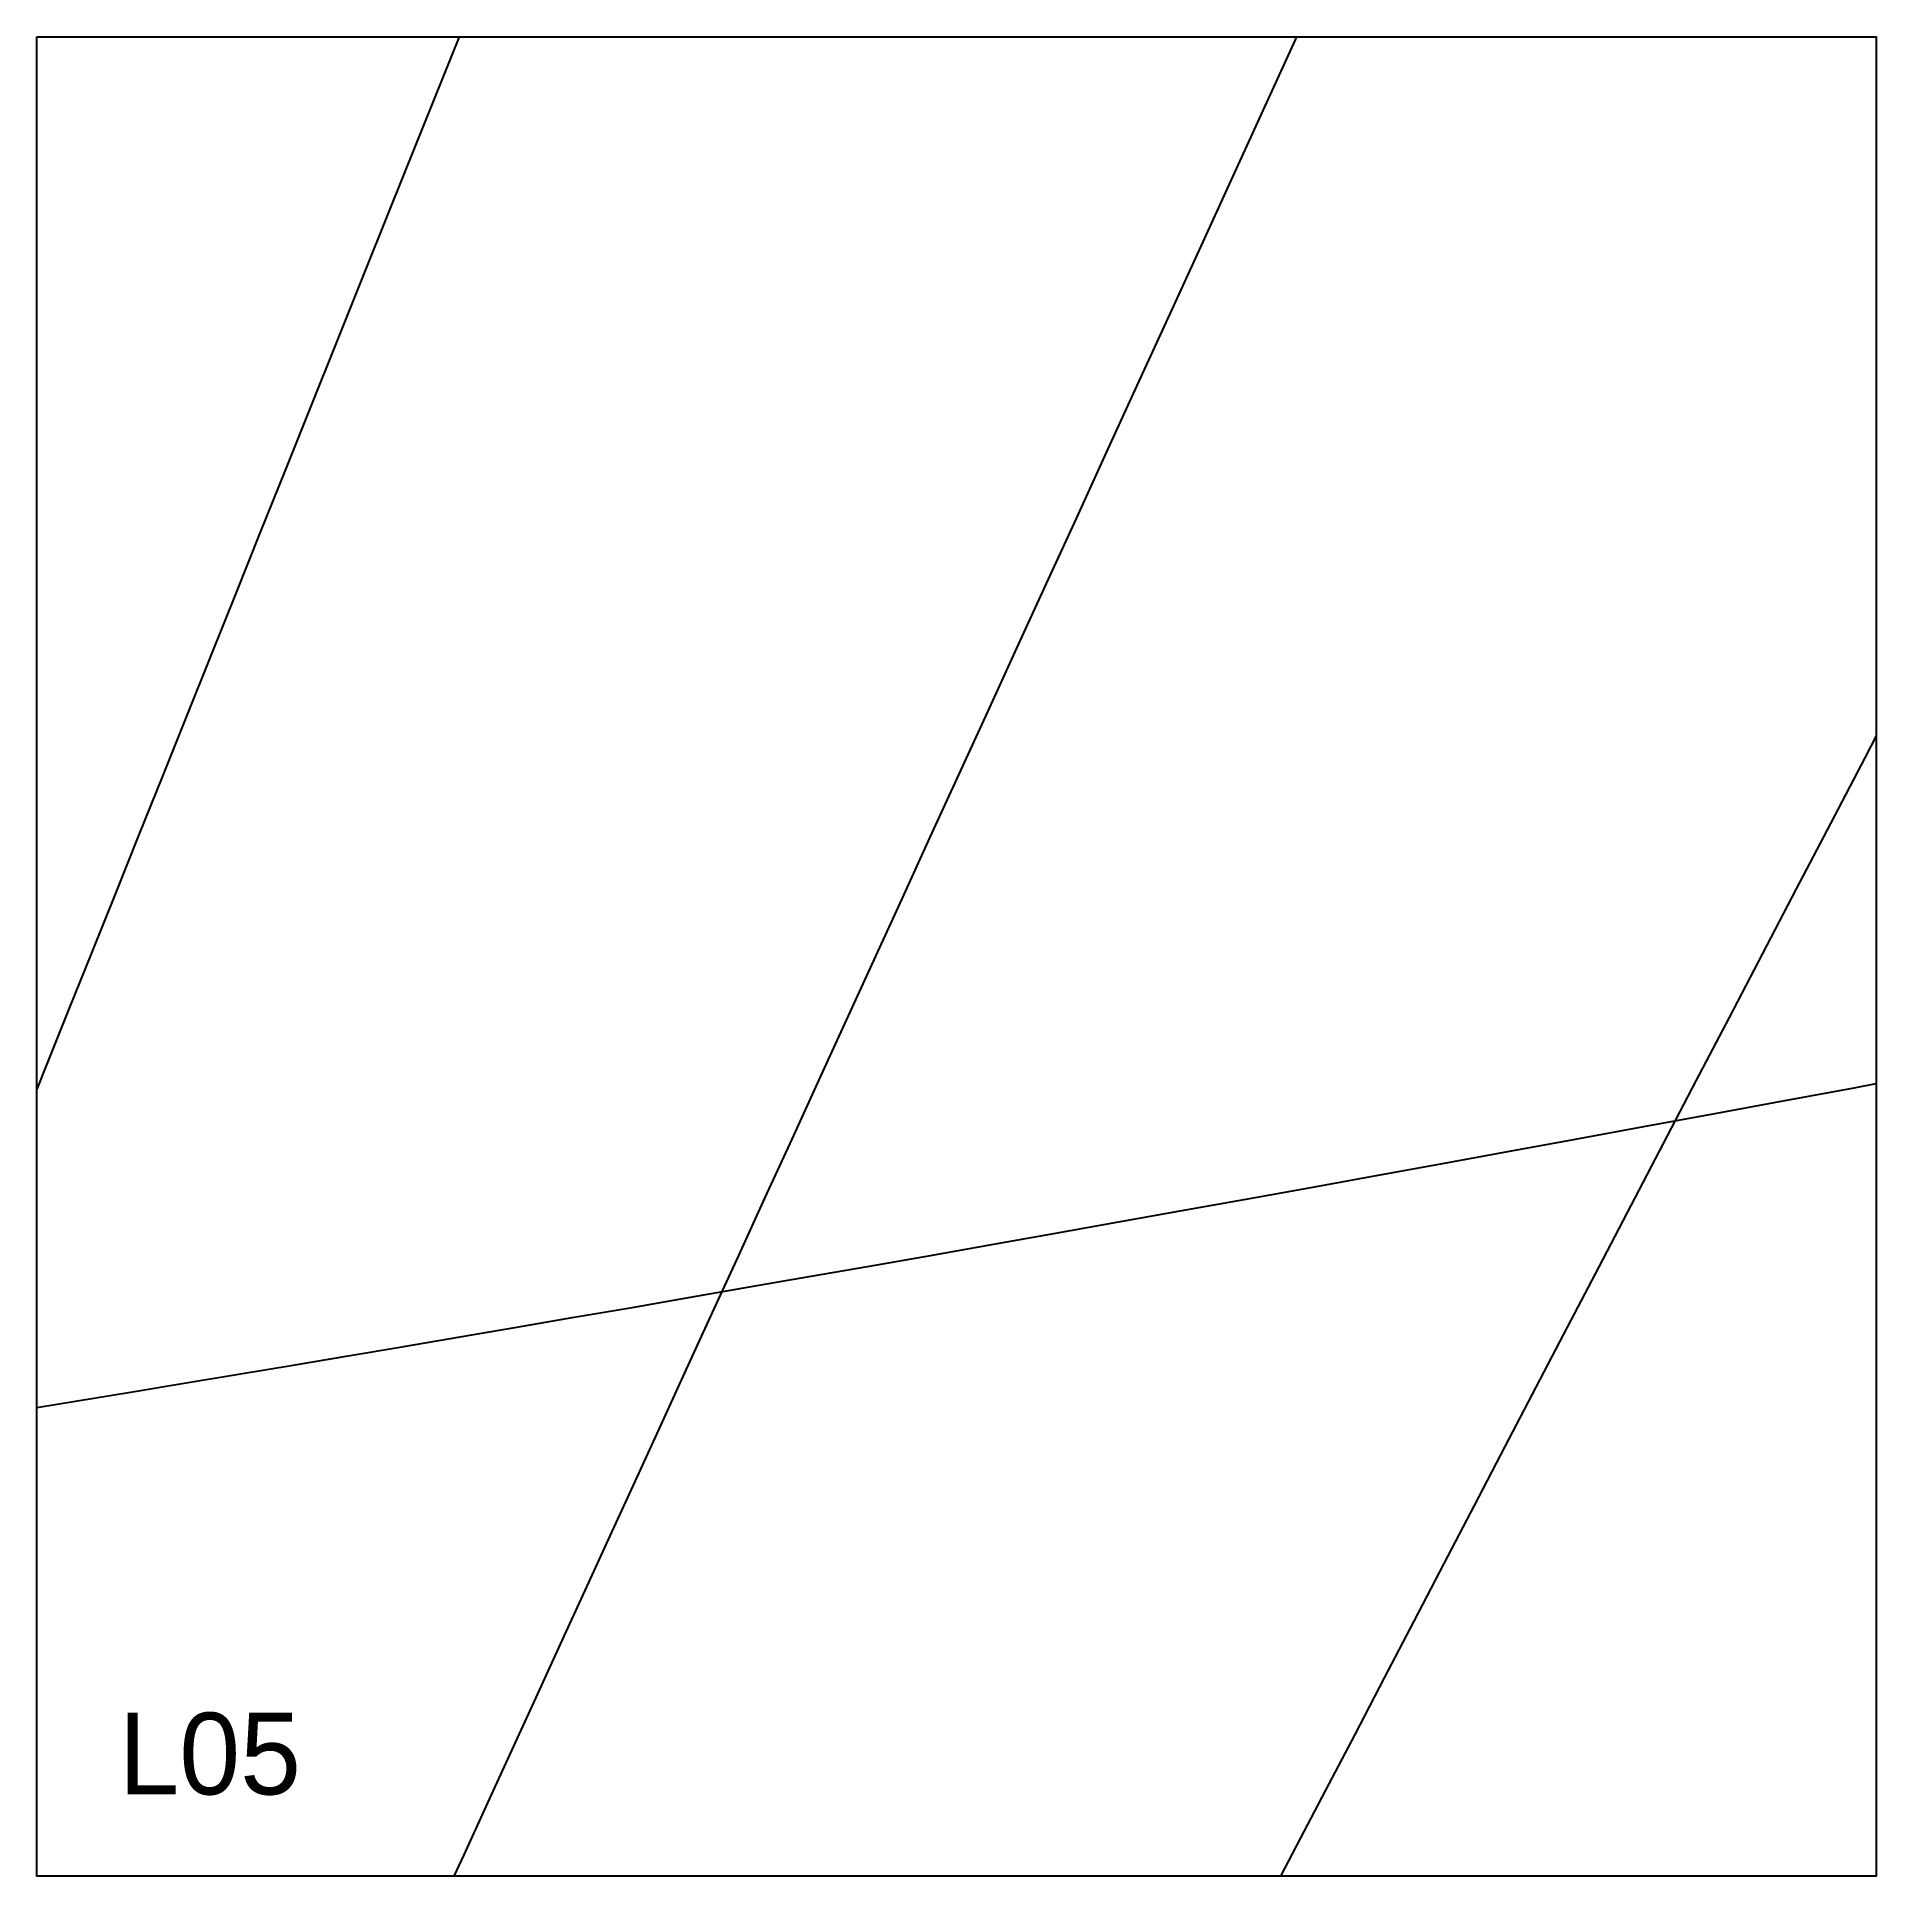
# Model space of a CAD drawing. Header units: millimetres. Extents: x 0 to 900, y 0 to 900.
import ezdxf

# ---------------------------------------------------------------- set-up
doc = ezdxf.new("R2010")
doc.units = ezdxf.units.MM
for name, color, linetype in [('CUT', 1, 'Continuous'), ('DECL', 30, 'Continuous'), ('HOUR', 7, 'Continuous'), ('HOUR15', 9, 'Continuous'), ('HOUR30', 8, 'Continuous'), ('ID', 3, 'Continuous')]:
    doc.layers.add(name, color=color, linetype=linetype)

msp = doc.modelspace()

# ---------------------------------------------------------------- linework, layer by layer
at = {"layer": 'CUT'}
msp.add_lwpolyline([(0, 900), (900, 900), (900, 0), (0, 0), (0, 900)], close=True, dxfattribs=at)
at = {"layer": 'DECL'}
msp.add_lwpolyline([(0, 229.28), (19.84, 232.54), (45.87, 236.84), (72.14, 241.19), (98.65, 245.61), (125.4, 250.09), (152.4, 254.64), (179.66, 259.24), (207.17, 263.92), (234.95, 268.66), (262.99, 273.46), (291.31, 278.34), (319.91, 283.28), (348.79, 288.3), (377.96, 293.39), (407.43, 298.55), (437.2, 303.78), (467.27, 309.1), (497.66, 314.49), (528.37, 319.96), (559.4, 325.51), (590.77, 331.14), (622.48, 336.86), (654.53, 342.66), (686.93, 348.55), (719.7, 354.53), (752.83, 360.6), (786.34, 366.76), (820.23, 373.01), (854.52, 379.36), (889.2, 385.81), (900, 387.83)], dxfattribs=at)
at = {"layer": 'HOUR'}
msp.add_lwpolyline([(900, 558), (894.54, 547.54), (877.61, 515.14), (860.88, 483.11), (844.34, 451.43), (827.98, 420.11), (811.81, 389.14), (795.81, 358.51), (779.98, 328.2), (764.32, 298.23), (748.83, 268.57), (733.51, 239.23), (718.34, 210.19), (703.33, 181.45), (688.48, 153.01), (673.78, 124.86), (659.22, 97), (644.82, 69.41), (630.55, 42.1), (616.43, 15.06), (608.56, 0)], dxfattribs=at)
at = {"layer": 'HOUR15'}
msp.add_lwpolyline([(616.43, 900), (615.76, 898.53), (599.88, 863.86), (584.19, 829.62), (568.69, 795.78), (553.37, 762.35), (538.23, 729.31), (523.27, 696.65), (508.48, 664.37), (493.86, 632.46), (479.4, 600.91), (465.11, 569.71), (450.98, 538.87), (437, 508.36), (423.18, 478.18), (409.5, 448.34), (395.98, 418.81), (382.59, 389.6), (369.35, 360.69), (356.25, 332.09), (343.28, 303.78), (330.44, 275.77), (317.74, 248.04), (305.16, 220.59), (292.71, 193.41), (280.38, 166.51), (268.18, 139.87), (256.09, 113.48), (244.12, 87.36), (232.27, 61.48), (220.52, 35.85), (208.89, 10.46), (204.1, 0)], dxfattribs=at)
at = {"layer": 'HOUR30'}
msp.add_lwpolyline([(206.61, 900), (198.51, 879.82), (185.32, 846.95), (172.29, 814.47), (159.41, 782.37), (146.67, 750.64), (134.08, 719.27), (121.64, 688.25), (109.33, 657.58), (97.16, 627.26), (85.13, 597.26), (73.22, 567.6), (61.45, 538.25), (49.8, 509.22), (38.27, 480.5), (26.87, 452.08), (15.58, 423.96), (4.41, 396.12), (0, 385.13)], dxfattribs=at)

# ---------------------------------------------------------------- texts
at = {"layer": 'ID'}
msp.add_text('L05', height=40, dxfattribs=at).set_placement((40, 40))

doc.saveas('drawing.dxf')
